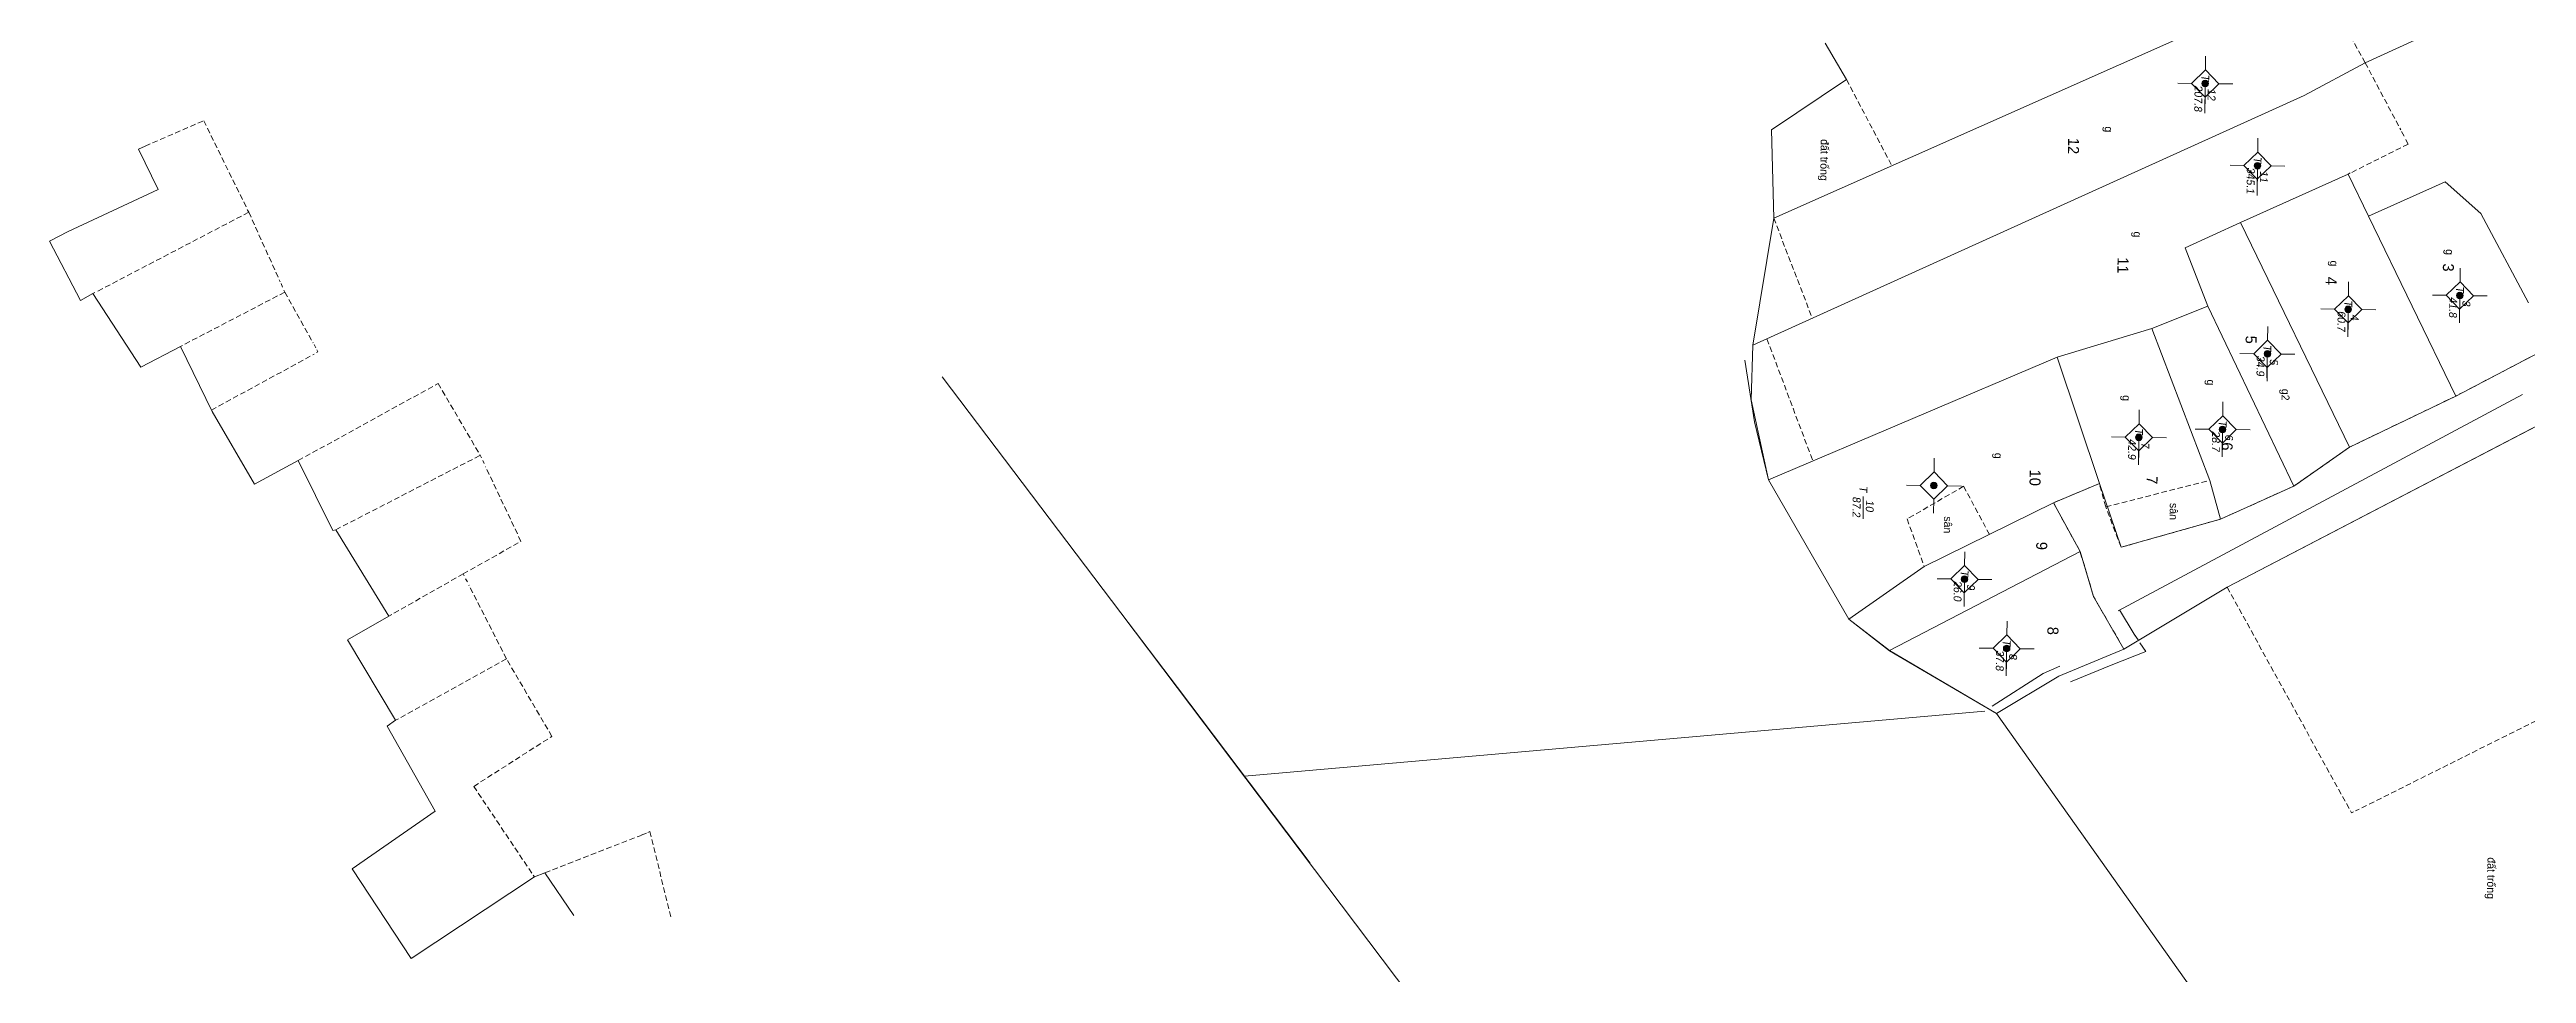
# Model space of a CAD drawing. Extents: x 601689 to 602595, y 1189742 to 1190763.
# Drawn here: x 602108.7 to 602221.5, y 1189988.7 to 1190030.7 of the extents above; entities that cross this region are included whole.
import ezdxf
from ezdxf.enums import TextEntityAlignment as Align

# ---------------------------------------------------------------- set-up
doc = ezdxf.new("R2010")
doc.units = 0
doc.header["$MEASUREMENT"] = 0
doc.linetypes.add('HIDDEN', pattern=[0.375, 0.25, -0.125])
for name, color, linetype in [('10', 250, 'Continuous'), ('11', 7, 'Continuous'), ('13', 7, 'Continuous'), ('14', 7, 'Continuous'), ('15', 7, 'Continuous'), ('22', 7, 'Continuous'), ('25', 7, 'Continuous'), ('31', 7, 'Continuous'), ('57', 7, 'Continuous'), ('CONSTRUCTION_CLASS', 7, 'Continuous')]:
    doc.layers.add(name, color=color, linetype=linetype)
doc.layers.get('0').off()
doc.styles.add('TXT', font='vnshx.shx')

# ---------------------------------------------------------------- blocks, each defined once
blk = doc.blocks.new('*M729729729729')
at = {"layer": '13', "color": 3, "linetype": 'Continuous', "lineweight": 0}
blk.add_line((602819.403, 1189887.043), (602820.423, 1189887.043), dxfattribs=at)
at = {"layer": '13', "color": 3, "linetype": 'Continuous', "lineweight": 0, "style": 'TXT', "oblique": 7.60551}
blk.add_text('T', height=0.36, dxfattribs=at).set_placement((602819.206, 1189887.043), align=Align.MIDDLE_RIGHT)
for s, p in [('3', (602819.553, 1189887.343)), ('41.8', (602819.403, 1189886.743))]:
    blk.add_text(s, height=0.36, dxfattribs=at).set_placement(p, align=Align.MIDDLE_LEFT)
blk = doc.blocks.new('*M730730730730')
at = {"layer": '13', "color": 3, "linetype": 'Continuous', "lineweight": 0}
blk.add_line((602820.112, 1189881.969), (602821.132, 1189881.969), dxfattribs=at)
at = {"layer": '13', "color": 3, "linetype": 'Continuous', "lineweight": 0, "style": 'TXT', "oblique": 7.60551}
blk.add_text('T', height=0.36, dxfattribs=at).set_placement((602819.915, 1189881.969), align=Align.MIDDLE_RIGHT)
for s, p in [('60.7', (602820.112, 1189881.669)), ('4', (602820.262, 1189882.269))]:
    blk.add_text(s, height=0.36, dxfattribs=at).set_placement(p, align=Align.MIDDLE_LEFT)
blk = doc.blocks.new('*M731731731731')
at = {"layer": '13', "color": 3, "linetype": 'Continuous', "lineweight": 0}
blk.add_line((602822.196, 1189878.315), (602823.216, 1189878.315), dxfattribs=at)
at = {"layer": '13', "color": 3, "linetype": 'Continuous', "lineweight": 0, "style": 'TXT', "oblique": 7.60551}
blk.add_text('T', height=0.36, dxfattribs=at).set_placement((602821.999, 1189878.315), align=Align.MIDDLE_RIGHT)
for s, p in [('34.9', (602822.196, 1189878.015)), ('5', (602822.346, 1189878.615))]:
    blk.add_text(s, height=0.36, dxfattribs=at).set_placement(p, align=Align.MIDDLE_LEFT)
blk = doc.blocks.new('*M732732732732')
at = {"layer": '13', "color": 3, "linetype": 'Continuous', "lineweight": 0}
blk.add_line((602813.634, 1189877.743), (602814.909, 1189877.743), dxfattribs=at)
at = {"layer": '13', "color": 3, "linetype": 'Continuous', "lineweight": 0, "style": 'TXT', "oblique": 7.60551}
for s, p in [('11', (602813.784, 1189878.043)), ('345.1', (602813.634, 1189877.443))]:
    blk.add_text(s, height=0.36, dxfattribs=at).set_placement(p, align=Align.MIDDLE_LEFT)
blk.add_text('T', height=0.36, dxfattribs=at).set_placement((602813.437, 1189877.743), align=Align.MIDDLE_RIGHT)
blk = doc.blocks.new('*M733733733733')
at = {"layer": '13', "color": 3, "linetype": 'Continuous', "lineweight": 0}
blk.add_line((602825.663, 1189876.333), (602826.683, 1189876.333), dxfattribs=at)
at = {"layer": '13', "color": 3, "linetype": 'Continuous', "lineweight": 0, "style": 'TXT', "oblique": 7.60551}
blk.add_text('T', height=0.36, dxfattribs=at).set_placement((602825.466, 1189876.333), align=Align.MIDDLE_RIGHT)
for s, p in [('28.7', (602825.663, 1189876.033)), ('6', (602825.813, 1189876.633))]:
    blk.add_text(s, height=0.36, dxfattribs=at).set_placement(p, align=Align.MIDDLE_LEFT)
blk = doc.blocks.new('*M734734734734')
at = {"layer": '13', "color": 3, "linetype": 'Continuous', "lineweight": 0}
blk.add_line((602809.927, 1189875.308), (602811.202, 1189875.308), dxfattribs=at)
at = {"layer": '13', "color": 3, "linetype": 'Continuous', "lineweight": 0, "style": 'TXT', "oblique": 7.60551}
blk.add_text('T', height=0.36, dxfattribs=at).set_placement((602809.73, 1189875.308), align=Align.MIDDLE_RIGHT)
for s, p in [('207.8', (602809.927, 1189875.008)), ('12', (602810.077, 1189875.608))]:
    blk.add_text(s, height=0.36, dxfattribs=at).set_placement(p, align=Align.MIDDLE_LEFT)
blk = doc.blocks.new('*M737737737737')
at = {"layer": '13', "color": 3, "linetype": 'Continuous', "lineweight": 0}
blk.add_line((602826.078, 1189872.524), (602827.098, 1189872.524), dxfattribs=at)
at = {"layer": '13', "color": 3, "linetype": 'Continuous', "lineweight": 0, "style": 'TXT', "oblique": 7.60551}
blk.add_text('T', height=0.36, dxfattribs=at).set_placement((602825.881, 1189872.524), align=Align.MIDDLE_RIGHT)
for s, p in [('7', (602826.228, 1189872.824)), ('42.9', (602826.078, 1189872.224))]:
    blk.add_text(s, height=0.36, dxfattribs=at).set_placement(p, align=Align.MIDDLE_LEFT)
blk = doc.blocks.new('*M745745745745')
at = {"layer": '13', "color": 3, "linetype": 'Continuous', "lineweight": 0}
blk.add_line((602835.789, 1189866.647), (602836.809, 1189866.647), dxfattribs=at)
at = {"layer": '13', "color": 3, "linetype": 'Continuous', "lineweight": 0, "style": 'TXT', "oblique": 7.60551}
for s, p in [('8', (602835.939, 1189866.947)), ('37.8', (602835.789, 1189866.347))]:
    blk.add_text(s, height=0.36, dxfattribs=at).set_placement(p, align=Align.MIDDLE_LEFT)
blk.add_text('T', height=0.36, dxfattribs=at).set_placement((602835.592, 1189866.647), align=Align.MIDDLE_RIGHT)
blk = doc.blocks.new('*M748748748748')
at = {"layer": '13', "color": 3, "linetype": 'Continuous', "lineweight": 0}
blk.add_line((602832.653, 1189864.68), (602833.673, 1189864.68), dxfattribs=at)
at = {"layer": '13', "color": 3, "linetype": 'Continuous', "lineweight": 0, "style": 'TXT', "oblique": 7.60551}
blk.add_text('T', height=0.36, dxfattribs=at).set_placement((602832.456, 1189864.68), align=Align.MIDDLE_RIGHT)
for s, p in [('9', (602832.803, 1189864.98)), ('26.0', (602832.653, 1189864.38))]:
    blk.add_text(s, height=0.36, dxfattribs=at).set_placement(p, align=Align.MIDDLE_LEFT)
blk = doc.blocks.new('*M752752752752')
at = {"layer": '13', "color": 3, "linetype": 'Continuous', "lineweight": 0}
blk.add_line((602828.419, 1189863.226), (602829.439, 1189863.226), dxfattribs=at)
at = {"layer": '13', "color": 3, "linetype": 'Continuous', "lineweight": 0, "style": 'TXT', "oblique": 7.60551}
for s, p in [('10', (602828.569, 1189863.526)), ('87.2', (602828.419, 1189862.926))]:
    blk.add_text(s, height=0.36, dxfattribs=at).set_placement(p, align=Align.MIDDLE_LEFT)
blk.add_text('T', height=0.36, dxfattribs=at).set_placement((602828.222, 1189863.226), align=Align.MIDDLE_RIGHT)
blk = doc.blocks.new('CENTRD')
at = {"layer": '11', "linetype": 'Continuous', "lineweight": 0}
h = blk.add_hatch(color=2, dxfattribs=at)
edge = h.paths.add_edge_path()
edge.add_arc((0, 0), 0.15, 0, 360)
at = {"layer": '11', "color": 2, "linetype": 'Continuous', "lineweight": 0}
for p, q in [((0, 1.25), (0, 0.62)), ((-0.62, 0), (-1.25, 0)), ((0, 0.62), (-0.62, 0)), ((-0.62, 0), (0, -0.62)), ((0.62, 0), (0, 0.62)), ((0, -0.62), (0.62, 0)), ((1.25, 0), (0.62, 0)), ((0, -0.62), (0, -1.25))]:
    blk.add_line(p, q, dxfattribs=at)
blk.add_circle((0, 0), 0.15, dxfattribs=at)
blk = doc.blocks.new('BDONG')
at = {"color": 7, "linetype": 'Continuous', "lineweight": 0}
for p, q in [((0, 0), (0, -1.508)), ((0, 0), (2.759, 0)), ((0.342, 0), (0.342, -1.508)), ((0.797, 0), (0.797, -1.508)), ((1.274, 0), (1.274, -1.508)), ((1.73, 0), (1.73, -1.508)), ((1.753, 0), (1.753, -1.508)), ((2.072, 0), (2.072, -1.508)), ((2.759, 0), (2.759, -1.508)), ((0, -0.308), (1.73, -0.308)), ((1.753, -0.308), (2.759, -0.308)), ((0, -0.458), (1.73, -0.458)), ((1.753, -0.458), (2.759, -0.458)), ((0, -0.608), (1.73, -0.608)), ((1.753, -0.608), (2.759, -0.608)), ((0, -0.758), (1.73, -0.758)), ((1.753, -0.758), (2.759, -0.758)), ((0, -0.908), (1.73, -0.908)), ((1.753, -0.908), (2.759, -0.908)), ((0, -1.058), (1.73, -1.058)), ((1.753, -1.058), (2.759, -1.058)), ((0, -1.208), (1.73, -1.208)), ((1.753, -1.208), (2.759, -1.208)), ((0, -1.358), (1.73, -1.358)), ((1.753, -1.358), (2.759, -1.358)), ((0, -1.508), (1.73, -1.508)), ((1.753, -1.508), (2.759, -1.508))]:
    blk.add_line(p, q, dxfattribs=at)
at = {"color": 7, "linetype": 'Continuous', "lineweight": 0, "style": 'TXT'}
blk.add_text('B%%182ng c%%184c th%%246a bi%%213n %%174%%233ng ', height=0.05, rotation=360, dxfattribs=at).set_placement((0.008, 0.046))
for s, height, p in [('(D%%239ng cho ch%%216nh l%%253 bi%%213n %%174%%233ng)', 0.054, (1.743, 0.05)), ('s%%232 TT', 0.05, (0.21, -0.099)), ('s%%232 hi%%214u', 0.05, (0.639, -0.104)), ('s%%232 hi%%214u th%%246a', 0.05, (1.135, -0.103)), ('s%%232 hi%%214u th%%246a', 0.05, (1.612, -0.107)), ('s%%232 TT', 0.05, (1.936, -0.114)), ('s%%232 hi%%214u th%%246a b%%225', 0.05, (2.559, -0.108)), ('Th%%246a th%%170m', 0.05, (0.227, -0.214)), ('Th%%246a th%%170m', 0.05, (0.63, -0.213)), ('g%%232c c%%241a th%%246a', 0.05, (1.137, -0.187)), ('l%%169n c%%203n', 0.05, (1.56, -0.224)), ('Th%%246a b%%225', 0.05, (1.956, -0.203)), ('(ch%%216 %%174%%184nh s%%232 m%%233t l%%199n)', 0.05, (2.638, -0.204)), ('m%%237i th%%170m', 0.05, (1.101, -0.282))]:
    blk.add_text(s, height=height, rotation=360, dxfattribs=at).set_placement(p, align=Align.CENTER)
blk = doc.blocks.new('BANG')
at = {"color": 7, "linetype": 'Continuous', "lineweight": 0, "xscale": 9.999585560760034, "yscale": 9.999585560760034, "rotation": 359.9999199552673}
blk.add_blockref('BDONG', (0, 0), dxfattribs=at)

msp = doc.modelspace()

# ---------------------------------------------------------------- linework, layer by layer
at = {"layer": '10', "color": 92, "linetype": 'Continuous', "lineweight": 0}
for p, q in [((602187.23, 1190023.06), (602186.28, 1190017.27)), ((602190.64, 1190004.79), (602186.99, 1190011.14)), ((602192.49, 1190003.37), (602190.64, 1190004.79)), ((602197.37, 1190000.5), (602192.49, 1190003.37))]:
    msp.add_line(p, q, dxfattribs=at)
at = {"layer": '10', "color": 7, "linetype": 'Continuous', "lineweight": 0}
for p, q in [((602213.44, 1190012.63), (602208.48, 1190022.87)), ((602214.3, 1190023.15), (602218.28, 1190014.96)), ((602200.13, 1190016.73), (602204.44, 1190018.04)), ((602206.99, 1190019.05), (602204.44, 1190018.04)), ((602210.91, 1190010.86), (602206.99, 1190019.05)), ((602222.64, 1190017.24), (602218.28, 1190014.96)), ((602200.13, 1190016.73), (602186.99, 1190011.14)), ((602202.05, 1190010.97), (602200.13, 1190016.73)), ((602218.28, 1190014.96), (602213.44, 1190012.63)), ((602213.44, 1190012.63), (602210.91, 1190010.86)), ((602199.96, 1190010.1), (602202.05, 1190010.97)), ((602207.56, 1190009.35), (602210.91, 1190010.86)), ((602201.17, 1190007.88), (602199.96, 1190010.1)), ((602201.17, 1190007.88), (602192.49, 1190003.37))]:
    msp.add_line(p, q, dxfattribs=at)
for points in [[(602225.15, 1190040.52), (602210.23, 1190033.43), (602209.14, 1190032.79), (602187.23, 1190023.06)], [(602227.38, 1190036.19), (602214.15, 1190030.14), (602211.38, 1190028.65), (602186.28, 1190017.27)], [(602208.48, 1190022.87), (602213.38, 1190025.07), (602214.3, 1190023.15)], [(602221.59, 1190019.2), (602219.42, 1190023.28), (602217.79, 1190024.71), (602214.3, 1190023.15)], [(602206.99, 1190019.05), (602205.96, 1190021.71), (602208.48, 1190022.87)], [(602250.27, 1189990.54), (602251.85, 1189991.42), (602249.59, 1189995.9), (602247.64, 1189994.99), (602243.59, 1190002.03), (602245.38, 1190003.02), (602241.39, 1190009.89), (602241.56, 1190010), (602241.32, 1190010.35), (602235.57, 1190020.7), (602207.87, 1190006.25), (602203.17, 1190003.43), (602200.21, 1190002.2), (602197.37, 1190000.5)], [(602204.44, 1190018.04), (602207.08, 1190011.12), (602207.56, 1190009.35)], [(602207.56, 1190009.35), (602203.04, 1190008.07), (602202.05, 1190010.97)], [(602199.96, 1190010.1), (602194.08, 1190007.19), (602190.64, 1190004.79)], [(602197.37, 1190000.5), (602200.21, 1190002.2), (602203.17, 1190003.43), (602201.78, 1190005.83), (602201.17, 1190007.88)]]:
    msp.add_lwpolyline(points, dxfattribs=at)
at = {"layer": '10', "color": 92, "linetype": 'Continuous', "lineweight": 0}
for points in [[(602187.23, 1190023.06), (602187.12, 1190027.09), (602190.54, 1190029.37), (602189.57, 1190031.03)], [(602186.28, 1190017.27), (602186.2, 1190014.78), (602186.99, 1190011.14)]]:
    msp.add_lwpolyline(points, dxfattribs=at)
at = {"layer": '14', "color": 6, "linetype": 'HIDDEN', "lineweight": 0}
for p, q in [((602214.15, 1190030.14), (602211.92, 1190034.1)), ((602190.54, 1190029.37), (602192.61, 1190025.44)), ((602214.15, 1190030.14), (602215.77, 1190027.08)), ((602216.11, 1190026.43), (602213.48, 1190025.12)), ((602215.8, 1190027.01), (602215.92, 1190026.79)), ((602216, 1190026.65), (602216.05, 1190026.54)), ((602216.05, 1190026.54), (602216.11, 1190026.43)), ((602213.47, 1190025.12), (602213.38, 1190025.07)), ((602187.23, 1190023.06), (602188.99, 1190018.49)), ((602186.92, 1190017.56), (602189.01, 1190012)), ((602195.87, 1190010.85), (602193.3, 1190009.36)), ((602197.05, 1190008.65), (602195.87, 1190010.85)), ((602202.34, 1190009.91), (602207.08, 1190011.12)), ((602193.3, 1190009.36), (602194.08, 1190007.19)), ((602241.39, 1190009.89), (602213.71, 1189996.06)), ((602207.87, 1190006.25), (602213.53, 1189995.97)), ((602213.62, 1189996.02), (602213.53, 1189995.97))]:
    msp.add_line(p, q, dxfattribs=at)
at = {"layer": '22', "color": 7, "linetype": 'HIDDEN', "lineweight": 0}
for p, q in [((602222.64, 1190017.24), (602218.28, 1190014.96)), ((602218.28, 1190014.96), (602213.44, 1190012.63)), ((602213.44, 1190012.63), (602210.91, 1190010.86)), ((602199.96, 1190010.1), (602202.05, 1190010.97)), ((602207.56, 1190009.35), (602210.91, 1190010.86)), ((602201.17, 1190007.88), (602199.96, 1190010.1)), ((602203.04, 1190008.07), (602207.56, 1190009.35)), ((602201.59, 1190006.52), (602201.17, 1190007.88)), ((602201.78, 1190005.83), (602201.59, 1190006.52)), ((602203.17, 1190003.43), (602201.78, 1190005.83))]:
    msp.add_line(p, q, dxfattribs=at)
msp.add_lwpolyline([(602203.04, 1190008.07), (602202.34, 1190009.91), (602202.05, 1190010.97)], dxfattribs=at)
at = {"layer": '25', "color": 7, "linetype": 'Continuous', "lineweight": 0}
for p, q in [((602235.57, 1190020.7), (602207.87, 1190006.25)), ((602207.87, 1190006.25), (602203.17, 1190003.43))]:
    msp.add_line(p, q, dxfattribs=at)
at = {"layer": '31', "color": 92, "linetype": 'Continuous', "lineweight": 0}
for p, q in [((602197.37, 1190000.5), (602216.83, 1189973.04)), ((602203.03, 1189992.51), (602197.37, 1190000.5))]:
    msp.add_line(p, q, dxfattribs=at)
msp.add_lwpolyline([(602185.91, 1190016.6), (602186.35, 1190013.79), (602186.99, 1190011.14), (602190.64, 1190004.79), (602192.49, 1190003.36), (602197.37, 1190000.5)], dxfattribs=at)
at = {"layer": '57', "color": 172, "linetype": 'Continuous', "lineweight": 0}
for p, q in [((602221.31, 1190015.03), (602202.9, 1190005.18)), ((602221.31, 1190015.03), (602202.9, 1190005.18)), ((602196.84, 1190000.61), (602163.13, 1189997.64)), ((602196.84, 1190000.61), (602163.13, 1189997.64))]:
    msp.add_line(p, q, dxfattribs=at)
for points in [[(602202.97, 1190005.22), (602203.63, 1190004.11), (602203.7, 1190004.01)], [(602202.97, 1190005.22), (602203.63, 1190004.11), (602203.81, 1190003.86)], [(602203.9, 1190003.72), (602204.17, 1190003.33), (602202.59, 1190002.7), (602200.73, 1190001.94)], [(602203.9, 1190003.72), (602204.17, 1190003.33), (602202.59, 1190002.7), (602200.73, 1190001.94)], [(602200.25, 1190002.66), (602199.5, 1190002.32), (602197.17, 1190000.83)], [(602200.25, 1190002.66), (602199.5, 1190002.32), (602197.17, 1190000.83)]]:
    msp.add_lwpolyline(points, dxfattribs=at)
at = {"layer": 'CONSTRUCTION_CLASS', "color": 4, "linetype": 'HIDDEN', "lineweight": 0}
for p, q in [((602113.09, 1190026.34), (602115.76, 1190027.5)), ((602115.76, 1190027.5), (602117.76, 1190023.43)), ((602117.81, 1190023.33), (602110.92, 1190019.73)), ((602117.76, 1190023.43), (602117.81, 1190023.33)), ((602117.81, 1190023.33), (602119.24, 1190020.16)), ((602110.8, 1190019.68), (602110.71, 1190019.63)), ((602119.45, 1190019.69), (602114.7, 1190017.22)), ((602119.28, 1190020.08), (602119.34, 1190019.92)), ((602119.41, 1190019.78), (602119.45, 1190019.69)), ((602119.45, 1190019.69), (602120.74, 1190017.38)), ((602120.78, 1190017.3), (602120.86, 1190017.16)), ((602120.9, 1190016.94), (602120.96, 1190016.97)), ((602120.91, 1190017.06), (602120.96, 1190016.97)), ((602116.11, 1190014.32), (602120.79, 1190016.87)), ((602120.06, 1190012.02), (602126.43, 1190015.53)), ((602126.43, 1190015.53), (602128.35, 1190012.26)), ((602121.77, 1190008.87), (602128.35, 1190012.26)), ((602128.41, 1190012.14), (602128.35, 1190012.26)), ((602128.52, 1190011.88), (602128.46, 1190012.03)), ((602130.2, 1190008.34), (602128.59, 1190011.74)), ((602127.57, 1190006.86), (602130.2, 1190008.34)), ((602127.57, 1190006.86), (602124.32, 1190005.01)), ((602127.62, 1190006.77), (602127.57, 1190006.86)), ((602127.76, 1190006.5), (602127.68, 1190006.64)), ((602129.54, 1190002.99), (602127.83, 1190006.35)), ((602124.32, 1190005.01), (602124.18, 1190004.93)), ((602129.54, 1190002.99), (602124.49, 1190000.19)), ((602131.61, 1189999.46), (602129.54, 1190002.99)), ((602128.05, 1189997.18), (602131.61, 1189999.46)), ((602128.05, 1189997.18), (602130.81, 1189993.06)), ((602131.29, 1189993.25), (602135.67, 1189994.95)), ((602135.68, 1189994.96), (602135.95, 1189995.07)), ((602135.98, 1189995.08), (602136.07, 1189995.12)), ((602136.07, 1189995.12), (602137.02, 1189991.24))]:
    msp.add_line(p, q, dxfattribs=at)
at = {"layer": 'CONSTRUCTION_CLASS', "color": 92, "linetype": 'Continuous', "lineweight": 0}
for p, q in [((602118.07, 1190010.95), (602116.14, 1190014.26)), ((602118.07, 1190010.95), (602120.06, 1190012.02)), ((602122.51, 1189993.42), (602125.21, 1189989.34)), ((602131.29, 1189993.25), (602130.81, 1189993.06)), ((602131.29, 1189993.25), (602132.61, 1189991.3)), ((602130.81, 1189993.06), (602125.21, 1189989.34))]:
    msp.add_line(p, q, dxfattribs=at)
for points in [[(602113.09, 1190026.34), (602112.79, 1190026.2), (602113.69, 1190024.36), (602109.59, 1190022.46), (602108.74, 1190022.02), (602110.15, 1190019.31), (602110.71, 1190019.63), (602112.89, 1190016.27), (602114.7, 1190017.22), (602116.14, 1190014.26)], [(602120.06, 1190012.02), (602121.64, 1190008.84), (602121.77, 1190008.87), (602124.18, 1190004.93)], [(602124.18, 1190004.93), (602122.31, 1190003.85), (602124.49, 1190000.19), (602124.11, 1189999.92), (602126.3, 1189996.05), (602122.51, 1189993.42)]]:
    msp.add_lwpolyline(points, dxfattribs=at)
at = {"layer": 'CONSTRUCTION_CLASS', "color": 2, "linetype": 'Continuous', "lineweight": 0}
for points in [[(602166.12, 1189993.69), (602160.08, 1190001.69), (602157.5, 1190005.09), (602149.37, 1190015.83)], [(602180.65, 1189974.41), (602160.07, 1190001.69), (602157.5, 1190005.09)]]:
    msp.add_lwpolyline(points, dxfattribs=at)

# ---------------------------------------------------------------- block references
at = {"color": 7, "linetype": 'Continuous', "lineweight": 0, "rotation": 269.2144660607985}
msp.add_blockref('BANG', (602197.52, 1190053.44), dxfattribs=at)
at = {"layer": '11', "color": 2, "linetype": 'Continuous', "lineweight": 0, "rotation": 269.1680420500809}
for p in [(602206.87, 1190029.19), (602209.25, 1190025.45), (602218.46, 1190019.54), (602213.38, 1190018.91), (602209.7, 1190016.88), (602207.66, 1190013.44), (602203.85, 1190013.08), (602194.52, 1190010.88), (602195.91, 1190006.62), (602197.83, 1190003.46)]:
    msp.add_blockref('CENTRD', p, dxfattribs=at)
at = {"layer": '13', "color": 3, "linetype": 'Continuous', "lineweight": 0, "rotation": 269.1680420500809}
for name, p in [('*M734734734734', (-578790.27, 1810052.36)), ('*M732732732732', (-578790.27, 1810052.36)), ('*M730730730730', (-578790.27, 1810052.36)), ('*M729729729729', (-578790.27, 1810052.36)), ('*M731731731731', (-578790.27, 1810052.36)), ('*M733733733733', (-578790.27, 1810052.36)), ('*M737737737737', (-578790.27, 1810052.36)), ('*M752752752752', (-578793.48, 1810051.94)), ('*M748748748748', (-578790.27, 1810052.36)), ('*M745745745745', (-578790.27, 1810052.36))]:
    msp.add_blockref(name, p, dxfattribs=at)

# ---------------------------------------------------------------- texts
at = {"layer": '15', "color": 7, "linetype": 'Continuous', "lineweight": 0, "style": 'TXT'}
for s, rotation, p in [('g', 269.2146, (602202.48, 1190027.24)), ('%%174%%202t tr%%232ng', 269.2146, (602189.55, 1190026.66)), ('g', 269.2146, (602203.79, 1190022.45)), ('g', 269.2146, (602218, 1190021.65)), ('g', 269.2146, (602212.74, 1190021.13)), ('g', 269.2146, (602203.29, 1190015)), ('g', 269.2146, (602207.13, 1190015.71)), ('g2', 269.2146, (602210.53, 1190015.29)), ('g', 269.2146, (602197.46, 1190012.37)), ('s%%169n', 269.2146, (602195.16, 1190009.48)), ('s%%169n', 269.2146, (602205.44, 1190010.09)), ('%%174%%202t tr%%232ng', 269.2144, (602219.9, 1189993.95))]:
    msp.add_text(s, height=0.36, rotation=rotation, dxfattribs=at).set_placement(p, align=Align.MIDDLE_LEFT)
at = {"layer": 'CONSTRUCTION_CLASS', "color": 200, "linetype": 'Continuous', "lineweight": 0, "style": 'TXT'}
for s, p in [('12', (602200.88, 1190026.72)), ('11', (602203.13, 1190021.28)), ('4', (602212.61, 1190020.39)), ('3', (602217.94, 1190021)), ('5', (602208.96, 1190017.71)), ('6', (602207.87, 1190012.85)), ('10', (602199.13, 1190011.61)), ('7', (602204.45, 1190011.31)), ('9', (602199.43, 1190008.32)), ('8', (602199.94, 1190004.45))]:
    msp.add_text(s, height=0.5, rotation=269.2146, dxfattribs=at).set_placement(p, align=Align.MIDDLE_LEFT)

doc.saveas('drawing.dxf')
